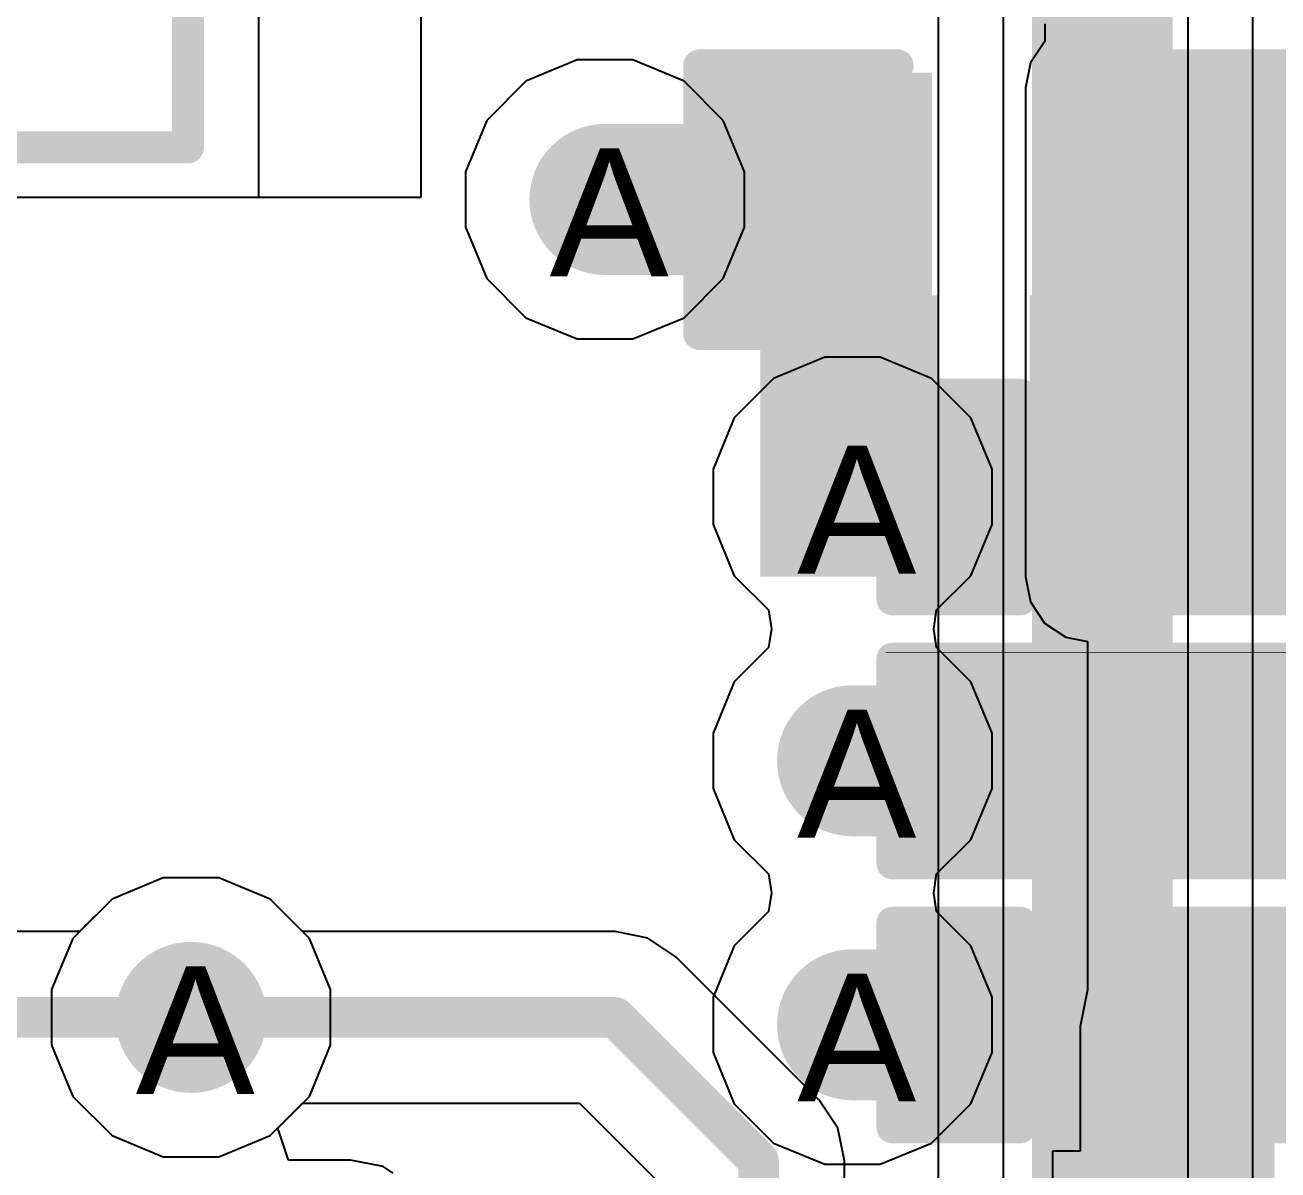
# Model space of a CAD drawing. Header units: inches. Extents: x 0 to 5271, y 0 to 5417.
# Drawn here: x 137.822 to 142.796, y 86.122 to 90.669 of the extents above; entities that cross this region are included whole.
import ezdxf

# ---------------------------------------------------------------- set-up
doc = ezdxf.new("R2010")
doc.units = ezdxf.units.IN
for name, color, linetype in [('Bottom Layer', 5, 'Continuous'), ('Bottom Overlay', 54, 'Continuous'), ('Bottom Paste', 16, 'Continuous'), ('Bottom Solder', 6, 'Continuous'), ('Drill Drawing', 1, 'Continuous'), ('L2_GND1', 16, 'Continuous'), ('L3_SIG1', 76, 'Continuous'), ('L4_PWR', 90, 'Continuous'), ('L5_GND2', 156, 'Continuous'), ('L6_SIG2', 130, 'Continuous'), ('L7_GND3', 216, 'Continuous'), ('Top Layer', 1, 'Continuous'), ('Top Overlay', 2, 'Continuous'), ('Top Paste', 8, 'Continuous'), ('Top Solder', 216, 'Continuous'), ('Via Holes', 16, 'Continuous')]:
    doc.layers.add(name, color=color, linetype=linetype)
doc.styles.add('Arial', font='', dxfattribs={"height": 0.2})
doc.styles.get('Arial').set_extended_font_data('Arial')

# ---------------------------------------------------------------- blocks, each defined once
blk = doc.blocks.new('C___0402_B_126')
at = {"layer": 'Bottom Layer'}
for points in [[(-0.2413, 0.3175), (-0.2413, -0.3175), (-0.6985, -0.3175), (-0.6985, 0.3175)], [(0.6985, 0.3175), (0.6985, -0.3175), (0.2413, -0.3175), (0.2413, 0.3175)]]:
    blk.add_hatch(color=5, dxfattribs=at).paths.add_polyline_path(points)
at = {"layer": 'Bottom Paste'}
for points in [[(-0.2413, 0.3175), (-0.2413, -0.3175), (-0.6985, -0.3175), (-0.6985, 0.3175)], [(0.6985, 0.3175), (0.6985, -0.3175), (0.2413, -0.3175), (0.2413, 0.3175)]]:
    blk.add_hatch(color=16, dxfattribs=at).paths.add_polyline_path(points)
at = {"layer": 'Bottom Solder'}
for points in [[(-0.1813, 0.3775), (-0.1813, -0.3775), (-0.7585, -0.3775), (-0.7585, 0.3775)], [(0.7585, 0.3775), (0.7585, -0.3775), (0.1813, -0.3775), (0.1813, 0.3775)]]:
    blk.add_hatch(color=6, dxfattribs=at).paths.add_polyline_path(points)
at = {"layer": 'Bottom Overlay'}
for points in [[(-0.7874, -0.4064, 0.127, 0.127, 0), (-0.7874, 0.4064, 0.127, 0.127, 0)], [(-0.7874, 0.4064, 0.127, 0.127, 0), (-0.2794, 0.4064, 0.127, 0.127, 0)], [(0.2794, 0.4064, 0.127, 0.127, 0), (0.7874, 0.4064, 0.127, 0.127, 0)], [(0.7874, -0.4064, 0.127, 0.127, 0), (0.7874, 0.4064, 0.127, 0.127, 0)], [(-0.7874, -0.4064, 0.127, 0.127, 0), (-0.2794, -0.4064, 0.127, 0.127, 0)], [(0.2794, -0.4064, 0.127, 0.127, 0), (0.7874, -0.4064, 0.127, 0.127, 0)]]:
    blk.add_lwpolyline(points, format="xyseb", dxfattribs=at)
for points in [[(-0.8191, 0.4064, 0.0635, 0.0635, 1), (-0.7556, 0.4064, 0.0635, 0.0635, 1)], [(-0.8191, 0.4064, 0.0635, 0.0635, 1), (-0.7556, 0.4064, 0.0635, 0.0635, 1)], [(-0.3111, 0.4064, 0.0635, 0.0635, 1), (-0.2476, 0.4064, 0.0635, 0.0635, 1)], [(0.2477, 0.4064, 0.0635, 0.0635, 1), (0.3112, 0.4064, 0.0635, 0.0635, 1)], [(0.7557, 0.4064, 0.0635, 0.0635, 1), (0.8192, 0.4064, 0.0635, 0.0635, 1)], [(0.7557, 0.4064, 0.0635, 0.0635, 1), (0.8192, 0.4064, 0.0635, 0.0635, 1)], [(-0.8191, -0.4064, 0.0635, 0.0635, 1), (-0.7556, -0.4064, 0.0635, 0.0635, 1)], [(-0.8191, -0.4064, 0.0635, 0.0635, 1), (-0.7556, -0.4064, 0.0635, 0.0635, 1)], [(-0.3111, -0.4064, 0.0635, 0.0635, 1), (-0.2476, -0.4064, 0.0635, 0.0635, 1)], [(0.2477, -0.4064, 0.0635, 0.0635, 1), (0.3112, -0.4064, 0.0635, 0.0635, 1)], [(0.7557, -0.4064, 0.0635, 0.0635, 1), (0.8192, -0.4064, 0.0635, 0.0635, 1)], [(0.7557, -0.4064, 0.0635, 0.0635, 1), (0.8192, -0.4064, 0.0635, 0.0635, 1)]]:
    blk.add_lwpolyline(points, format="xyseb", close=True, dxfattribs=at)
blk = doc.blocks.new('SMD3535_342')
at = {"layer": 'Top Overlay'}
for points in [[(-2.7432, 0.8382, 0.254, 0.254, 0), (-2.7432, 1.0922, 0.254, 0.254, 0)], [(-2.7432, 1.0922, 0.254, 0.254, 0), (-2.6162, 0.9652, 0.254, 0.254, 0)], [(-2.7432, 0.8382, 0.254, 0.254, 0), (-2.6162, 0.9652, 0.254, 0.254, 0)]]:
    blk.add_lwpolyline(points, format="xyseb", dxfattribs=at)
for points in [[(-2.8067, 1.0922, 0.127, 0.127, 1), (-2.6797, 1.0922, 0.127, 0.127, 1)], [(-2.8067, 1.0922, 0.127, 0.127, 1), (-2.6797, 1.0922, 0.127, 0.127, 1)], [(-2.8067, 0.8382, 0.127, 0.127, 1), (-2.6797, 0.8382, 0.127, 0.127, 1)], [(-2.8067, 0.8382, 0.127, 0.127, 1), (-2.6797, 0.8382, 0.127, 0.127, 1)]]:
    blk.add_lwpolyline(points, format="xyseb", close=True, dxfattribs=at)
blk = doc.blocks.new('C___0402_348')
at = {"layer": 'Top Layer'}
for points in [[(-0.6985, -0.3175), (-0.6985, 0.3175), (-0.2413, 0.3175), (-0.2413, -0.3175)], [(0.2413, -0.3175), (0.2413, 0.3175), (0.6985, 0.3175), (0.6985, -0.3175)]]:
    blk.add_hatch(color=1, dxfattribs=at).paths.add_polyline_path(points)
at = {"layer": 'Top Paste'}
for points in [[(-0.6985, -0.3175), (-0.6985, 0.3175), (-0.2413, 0.3175), (-0.2413, -0.3175)], [(0.2413, -0.3175), (0.2413, 0.3175), (0.6985, 0.3175), (0.6985, -0.3175)]]:
    blk.add_hatch(color=8, dxfattribs=at).paths.add_polyline_path(points)
at = {"layer": 'Top Solder'}
for points in [[(-0.7585, -0.3775), (-0.7585, 0.3775), (-0.1813, 0.3775), (-0.1813, -0.3775)], [(0.1813, -0.3775), (0.1813, 0.3775), (0.7585, 0.3775), (0.7585, -0.3775)]]:
    blk.add_hatch(color=216, dxfattribs=at).paths.add_polyline_path(points)
at = {"layer": 'Top Overlay'}
for points in [[(-0.7874, 0.4064, 0.127, 0.127, 0), (-0.2794, 0.4064, 0.127, 0.127, 0)], [(-0.7874, -0.4064, 0.127, 0.127, 0), (-0.7874, 0.4064, 0.127, 0.127, 0)], [(0.2794, 0.4064, 0.127, 0.127, 0), (0.7874, 0.4064, 0.127, 0.127, 0)], [(0.7874, -0.4064, 0.127, 0.127, 0), (0.7874, 0.4064, 0.127, 0.127, 0)], [(-0.7874, -0.4064, 0.127, 0.127, 0), (-0.2794, -0.4064, 0.127, 0.127, 0)], [(0.2794, -0.4064, 0.127, 0.127, 0), (0.7874, -0.4064, 0.127, 0.127, 0)]]:
    blk.add_lwpolyline(points, format="xyseb", dxfattribs=at)
for points in [[(-0.8191, 0.4064, 0.0635, 0.0635, 1), (-0.7556, 0.4064, 0.0635, 0.0635, 1)], [(-0.8191, 0.4064, 0.0635, 0.0635, 1), (-0.7556, 0.4064, 0.0635, 0.0635, 1)], [(-0.3111, 0.4064, 0.0635, 0.0635, 1), (-0.2476, 0.4064, 0.0635, 0.0635, 1)], [(0.2477, 0.4064, 0.0635, 0.0635, 1), (0.3112, 0.4064, 0.0635, 0.0635, 1)], [(0.7557, 0.4064, 0.0635, 0.0635, 1), (0.8192, 0.4064, 0.0635, 0.0635, 1)], [(0.7557, 0.4064, 0.0635, 0.0635, 1), (0.8192, 0.4064, 0.0635, 0.0635, 1)], [(-0.8191, -0.4064, 0.0635, 0.0635, 1), (-0.7556, -0.4064, 0.0635, 0.0635, 1)], [(-0.8191, -0.4064, 0.0635, 0.0635, 1), (-0.7556, -0.4064, 0.0635, 0.0635, 1)], [(-0.3111, -0.4064, 0.0635, 0.0635, 1), (-0.2476, -0.4064, 0.0635, 0.0635, 1)], [(0.2477, -0.4064, 0.0635, 0.0635, 1), (0.3112, -0.4064, 0.0635, 0.0635, 1)], [(0.7557, -0.4064, 0.0635, 0.0635, 1), (0.8192, -0.4064, 0.0635, 0.0635, 1)], [(0.7557, -0.4064, 0.0635, 0.0635, 1), (0.8192, -0.4064, 0.0635, 0.0635, 1)]]:
    blk.add_lwpolyline(points, format="xyseb", close=True, dxfattribs=at)
blk = doc.blocks.new('RES_0402_B_432')
at = {"layer": 'Bottom Layer'}
for points in [[(-0.2413, 0.3175), (-0.2413, -0.3175), (-0.6985, -0.3175), (-0.6985, 0.3175)], [(0.6985, 0.3175), (0.6985, -0.3175), (0.2413, -0.3175), (0.2413, 0.3175)]]:
    blk.add_hatch(color=5, dxfattribs=at).paths.add_polyline_path(points)
at = {"layer": 'Bottom Paste'}
for points in [[(-0.2413, 0.3175), (-0.2413, -0.3175), (-0.6985, -0.3175), (-0.6985, 0.3175)], [(0.6985, 0.3175), (0.6985, -0.3175), (0.2413, -0.3175), (0.2413, 0.3175)]]:
    blk.add_hatch(color=16, dxfattribs=at).paths.add_polyline_path(points)
at = {"layer": 'Bottom Solder'}
for points in [[(-0.1863, 0.3725), (-0.1863, -0.3725), (-0.7535, -0.3725), (-0.7535, 0.3725)], [(0.7535, 0.3725), (0.7535, -0.3725), (0.1863, -0.3725), (0.1863, 0.3725)]]:
    blk.add_hatch(color=6, dxfattribs=at).paths.add_polyline_path(points)
at = {"layer": 'Bottom Overlay'}
for points in [[(-0.7874, -0.4064, 0.127, 0.127, 0), (-0.7874, 0.4064, 0.127, 0.127, 0)], [(-0.7874, 0.4064, 0.127, 0.127, 0), (0.7874, 0.4064, 0.127, 0.127, 0)], [(0.7874, -0.4064, 0.127, 0.127, 0), (0.7874, 0.4064, 0.127, 0.127, 0)], [(-0.8128, 0.4318, 0.00323, 0.00323, 0), (0.8128, 0.4318, 0.00323, 0.00323, 0)], [(-0.7874, -0.4064, 0.127, 0.127, 0), (0.7874, -0.4064, 0.127, 0.127, 0)]]:
    blk.add_lwpolyline(points, format="xyseb", dxfattribs=at)
for points in [[(-0.8191, 0.4064, 0.0635, 0.0635, 1), (-0.7556, 0.4064, 0.0635, 0.0635, 1)], [(-0.8191, 0.4064, 0.0635, 0.0635, 1), (-0.7556, 0.4064, 0.0635, 0.0635, 1)], [(0.7557, 0.4064, 0.0635, 0.0635, 1), (0.8192, 0.4064, 0.0635, 0.0635, 1)], [(0.7557, 0.4064, 0.0635, 0.0635, 1), (0.8192, 0.4064, 0.0635, 0.0635, 1)], [(-0.8136, 0.4318, 0.00161, 0.00161, 1), (-0.812, 0.4318, 0.00161, 0.00161, 1)], [(0.812, 0.4318, 0.00161, 0.00161, 1), (0.8136, 0.4318, 0.00161, 0.00161, 1)], [(-0.8191, -0.4064, 0.0635, 0.0635, 1), (-0.7556, -0.4064, 0.0635, 0.0635, 1)], [(-0.8191, -0.4064, 0.0635, 0.0635, 1), (-0.7556, -0.4064, 0.0635, 0.0635, 1)], [(0.7557, -0.4064, 0.0635, 0.0635, 1), (0.8192, -0.4064, 0.0635, 0.0635, 1)], [(0.7557, -0.4064, 0.0635, 0.0635, 1), (0.8192, -0.4064, 0.0635, 0.0635, 1)]]:
    blk.add_lwpolyline(points, format="xyseb", close=True, dxfattribs=at)
blk = doc.blocks.new('HR911130C_521')
at = {"layer": 'Top Overlay'}
for points in [[(8.001, -8.5694, 0.127, 0.127, 0), (8.001, 12.7666, 0.127, 0.127, 0)], [(-8.001, -8.5694, 0.127, 0.127, 0), (8.001, -8.5694, 0.127, 0.127, 0)]]:
    blk.add_lwpolyline(points, format="xyseb", dxfattribs=at)
blk.add_lwpolyline([(7.9692, -8.5694, 0.0635, 0.0635, 1), (8.0327, -8.5694, 0.0635, 0.0635, 1)], format="xyseb", close=True, dxfattribs=at)
blk.add_lwpolyline([(7.9692, -8.5694, 0.0635, 0.0635, 1), (8.0327, -8.5694, 0.0635, 0.0635, 1)], format="xyseb", close=True, dxfattribs=at)
blk = doc.blocks.new('CAP_0402_B_570')
at = {"layer": 'Bottom Layer'}
for points in [[(-0.2413, 0.3175), (-0.2413, -0.3175), (-0.6985, -0.3175), (-0.6985, 0.3175)], [(0.6985, 0.3175), (0.6985, -0.3175), (0.2413, -0.3175), (0.2413, 0.3175)]]:
    blk.add_hatch(color=5, dxfattribs=at).paths.add_polyline_path(points)
at = {"layer": 'Bottom Paste'}
for points in [[(-0.2413, 0.3175), (-0.2413, -0.3175), (-0.6985, -0.3175), (-0.6985, 0.3175)], [(0.6985, 0.3175), (0.6985, -0.3175), (0.2413, -0.3175), (0.2413, 0.3175)]]:
    blk.add_hatch(color=16, dxfattribs=at).paths.add_polyline_path(points)
at = {"layer": 'Bottom Solder'}
for points in [[(-0.1813, 0.3775), (-0.1813, -0.3775), (-0.7585, -0.3775), (-0.7585, 0.3775)], [(0.7585, 0.3775), (0.7585, -0.3775), (0.1813, -0.3775), (0.1813, 0.3775)]]:
    blk.add_hatch(color=6, dxfattribs=at).paths.add_polyline_path(points)
at = {"layer": 'Bottom Overlay'}
for points in [[(-0.7874, 0.4064, 0.127, 0.127, 0), (-0.2794, 0.4064, 0.127, 0.127, 0)], [(-0.7874, -0.4064, 0.127, 0.127, 0), (-0.7874, 0.4064, 0.127, 0.127, 0)], [(0.2794, 0.4064, 0.127, 0.127, 0), (0.7874, 0.4064, 0.127, 0.127, 0)], [(0.7874, -0.4064, 0.127, 0.127, 0), (0.7874, 0.4064, 0.127, 0.127, 0)], [(-0.7874, -0.4064, 0.127, 0.127, 0), (-0.2794, -0.4064, 0.127, 0.127, 0)], [(0.2794, -0.4064, 0.127, 0.127, 0), (0.7874, -0.4064, 0.127, 0.127, 0)]]:
    blk.add_lwpolyline(points, format="xyseb", dxfattribs=at)
for points in [[(-0.8191, 0.4064, 0.0635, 0.0635, 1), (-0.7556, 0.4064, 0.0635, 0.0635, 1)], [(-0.8191, 0.4064, 0.0635, 0.0635, 1), (-0.7556, 0.4064, 0.0635, 0.0635, 1)], [(-0.3111, 0.4064, 0.0635, 0.0635, 1), (-0.2476, 0.4064, 0.0635, 0.0635, 1)], [(0.2477, 0.4064, 0.0635, 0.0635, 1), (0.3112, 0.4064, 0.0635, 0.0635, 1)], [(0.7557, 0.4064, 0.0635, 0.0635, 1), (0.8192, 0.4064, 0.0635, 0.0635, 1)], [(0.7557, 0.4064, 0.0635, 0.0635, 1), (0.8192, 0.4064, 0.0635, 0.0635, 1)], [(-0.8191, -0.4064, 0.0635, 0.0635, 1), (-0.7556, -0.4064, 0.0635, 0.0635, 1)], [(-0.8191, -0.4064, 0.0635, 0.0635, 1), (-0.7556, -0.4064, 0.0635, 0.0635, 1)], [(-0.3111, -0.4064, 0.0635, 0.0635, 1), (-0.2476, -0.4064, 0.0635, 0.0635, 1)], [(0.2477, -0.4064, 0.0635, 0.0635, 1), (0.3112, -0.4064, 0.0635, 0.0635, 1)], [(0.7557, -0.4064, 0.0635, 0.0635, 1), (0.8192, -0.4064, 0.0635, 0.0635, 1)], [(0.7557, -0.4064, 0.0635, 0.0635, 1), (0.8192, -0.4064, 0.0635, 0.0635, 1)]]:
    blk.add_lwpolyline(points, format="xyseb", close=True, dxfattribs=at)
blk = doc.blocks.new('CAP_0603_B_572')
at = {"layer": 'Bottom Layer'}
for points in [[(-1.143, -0.4445), (-1.143, 0.4445), (-0.381, 0.4445), (-0.381, -0.4445)], [(0.381, -0.4445), (0.381, 0.4445), (1.143, 0.4445), (1.143, -0.4445)]]:
    blk.add_hatch(color=5, dxfattribs=at).paths.add_polyline_path(points)
at = {"layer": 'Bottom Paste'}
for points in [[(-1.143, -0.4445), (-1.143, 0.4445), (-0.381, 0.4445), (-0.381, -0.4445)], [(0.381, -0.4445), (0.381, 0.4445), (1.143, 0.4445), (1.143, -0.4445)]]:
    blk.add_hatch(color=16, dxfattribs=at).paths.add_polyline_path(points)
at = {"layer": 'Bottom Solder'}
for points in [[(-1.203, -0.5045), (-1.203, 0.5045), (-0.321, 0.5045), (-0.321, -0.5045)], [(0.321, -0.5045), (0.321, 0.5045), (1.203, 0.5045), (1.203, -0.5045)]]:
    blk.add_hatch(color=6, dxfattribs=at).paths.add_polyline_path(points)
at = {"layer": 'Bottom Overlay'}
for points in [[(-1.2446, 0.5334, 0.127, 0.127, 0), (-0.4572, 0.5334, 0.127, 0.127, 0)], [(-1.2446, -0.5334, 0.127, 0.127, 0), (-1.2446, 0.5334, 0.127, 0.127, 0)], [(0.4572, 0.5334, 0.127, 0.127, 0), (1.2446, 0.5334, 0.127, 0.127, 0)], [(1.2446, -0.5334, 0.127, 0.127, 0), (1.2446, 0.5334, 0.127, 0.127, 0)], [(-1.2446, -0.5334, 0.127, 0.127, 0), (-0.4572, -0.5334, 0.127, 0.127, 0)], [(0.4572, -0.5334, 0.127, 0.127, 0), (1.2446, -0.5334, 0.127, 0.127, 0)]]:
    blk.add_lwpolyline(points, format="xyseb", dxfattribs=at)
for points in [[(-1.2763, 0.5334, 0.0635, 0.0635, 1), (-1.2128, 0.5334, 0.0635, 0.0635, 1)], [(-1.2763, 0.5334, 0.0635, 0.0635, 1), (-1.2128, 0.5334, 0.0635, 0.0635, 1)], [(-0.4889, 0.5334, 0.0635, 0.0635, 1), (-0.4254, 0.5334, 0.0635, 0.0635, 1)], [(0.4255, 0.5334, 0.0635, 0.0635, 1), (0.489, 0.5334, 0.0635, 0.0635, 1)], [(1.2129, 0.5334, 0.0635, 0.0635, 1), (1.2764, 0.5334, 0.0635, 0.0635, 1)], [(1.2129, 0.5334, 0.0635, 0.0635, 1), (1.2764, 0.5334, 0.0635, 0.0635, 1)], [(-1.2763, -0.5334, 0.0635, 0.0635, 1), (-1.2128, -0.5334, 0.0635, 0.0635, 1)], [(-1.2763, -0.5334, 0.0635, 0.0635, 1), (-1.2128, -0.5334, 0.0635, 0.0635, 1)], [(-0.4889, -0.5334, 0.0635, 0.0635, 1), (-0.4254, -0.5334, 0.0635, 0.0635, 1)], [(0.4255, -0.5334, 0.0635, 0.0635, 1), (0.489, -0.5334, 0.0635, 0.0635, 1)], [(1.2129, -0.5334, 0.0635, 0.0635, 1), (1.2764, -0.5334, 0.0635, 0.0635, 1)], [(1.2129, -0.5334, 0.0635, 0.0635, 1), (1.2764, -0.5334, 0.0635, 0.0635, 1)]]:
    blk.add_lwpolyline(points, format="xyseb", close=True, dxfattribs=at)

msp = doc.modelspace()

# ---------------------------------------------------------------- hatches: boundary and pattern name
at = {"layer": 'Bottom Layer'}
for points in [[(142.0531, 88.4773), (144.8972, 88.4773), (144.8972, 90.4201), (142.0531, 90.4201)], [(140.1244, 90.2758), (140.1244, 89.6768), (140.9812, 89.6768), (140.9812, 90.2758)], [(141.1073, 89.095), (141.1073, 88.496), (141.5832, 88.496), (141.5832, 89.095)], [(141.1073, 88.0466), (141.1073, 87.4476), (141.5832, 87.4476), (141.5832, 88.0466)], [(141.1073, 86.9982), (141.1073, 86.3991), (141.5832, 86.3991), (141.5832, 86.9982)]]:
    msp.add_hatch(color=5, dxfattribs=at).paths.add_polyline_path(points)
h = msp.add_hatch(color=5, dxfattribs=at)
edge = h.paths.add_edge_path()
edge.add_arc((140.1243, 89.9765), 0.3, 0, 360)
h = msp.add_hatch(color=5, dxfattribs=at)
edge = h.paths.add_edge_path()
edge.add_arc((141.1073, 88.7957), 0.3, 0, 360)
h = msp.add_hatch(color=5, dxfattribs=at)
edge = h.paths.add_edge_path()
edge.add_arc((141.1073, 87.7473), 0.3, 0, 360)
h = msp.add_hatch(color=5, dxfattribs=at)
edge = h.paths.add_edge_path()
edge.add_arc((138.4808, 86.7282), 0.3, 0, 360)
h = msp.add_hatch(color=5, dxfattribs=at)
edge = h.paths.add_edge_path()
edge.add_arc((141.1073, 86.6988), 0.3, 0, 360)
at = {"layer": 'L2_GND1'}
h = msp.add_hatch(color=16, dxfattribs=at)
edge = h.paths.add_edge_path()
edge.add_arc((140.1243, 89.9765), 0.3, 0, 360)
h = msp.add_hatch(color=16, dxfattribs=at)
edge = h.paths.add_edge_path()
edge.add_arc((141.1073, 88.7957), 0.3, 0, 360)
h = msp.add_hatch(color=16, dxfattribs=at)
edge = h.paths.add_edge_path()
edge.add_arc((141.1073, 87.7473), 0.3, 0, 360)
h = msp.add_hatch(color=16, dxfattribs=at)
edge = h.paths.add_edge_path()
edge.add_arc((138.4808, 86.7282), 0.3, 0, 360)
h = msp.add_hatch(color=16, dxfattribs=at)
edge = h.paths.add_edge_path()
edge.add_arc((141.1073, 86.6988), 0.3, 0, 360)
at = {"layer": 'L3_SIG1'}
h = msp.add_hatch(color=76, dxfattribs=at)
edge = h.paths.add_edge_path()
edge.add_arc((140.1243, 89.9765), 0.3, 0, 360)
h = msp.add_hatch(color=76, dxfattribs=at)
edge = h.paths.add_edge_path()
edge.add_arc((141.1073, 88.7957), 0.3, 0, 360)
h = msp.add_hatch(color=76, dxfattribs=at)
edge = h.paths.add_edge_path()
edge.add_arc((141.1073, 87.7473), 0.3, 0, 360)
h = msp.add_hatch(color=76, dxfattribs=at)
edge = h.paths.add_edge_path()
edge.add_arc((138.4808, 86.7282), 0.3, 0, 360)
h = msp.add_hatch(color=76, dxfattribs=at)
edge = h.paths.add_edge_path()
edge.add_arc((141.1073, 86.6988), 0.3, 0, 360)
at = {"layer": 'L4_PWR'}
h = msp.add_hatch(color=90, dxfattribs=at)
edge = h.paths.add_edge_path()
edge.add_arc((140.1243, 89.9765), 0.3, 0, 360)
h = msp.add_hatch(color=90, dxfattribs=at)
edge = h.paths.add_edge_path()
edge.add_arc((141.1073, 88.7957), 0.3, 0, 360)
h = msp.add_hatch(color=90, dxfattribs=at)
edge = h.paths.add_edge_path()
edge.add_arc((141.1073, 87.7473), 0.3, 0, 360)
h = msp.add_hatch(color=90, dxfattribs=at)
edge = h.paths.add_edge_path()
edge.add_arc((138.4808, 86.7282), 0.3, 0, 360)
h = msp.add_hatch(color=90, dxfattribs=at)
edge = h.paths.add_edge_path()
edge.add_arc((141.1073, 86.6988), 0.3, 0, 360)
at = {"layer": 'L5_GND2'}
h = msp.add_hatch(color=156, dxfattribs=at)
edge = h.paths.add_edge_path()
edge.add_arc((140.1243, 89.9765), 0.3, 0, 360)
h = msp.add_hatch(color=156, dxfattribs=at)
edge = h.paths.add_edge_path()
edge.add_arc((141.1073, 88.7957), 0.3, 0, 360)
h = msp.add_hatch(color=156, dxfattribs=at)
edge = h.paths.add_edge_path()
edge.add_arc((141.1073, 87.7473), 0.3, 0, 360)
h = msp.add_hatch(color=156, dxfattribs=at)
edge = h.paths.add_edge_path()
edge.add_arc((138.4808, 86.7282), 0.3, 0, 360)
h = msp.add_hatch(color=156, dxfattribs=at)
edge = h.paths.add_edge_path()
edge.add_arc((141.1073, 86.6988), 0.3, 0, 360)
at = {"layer": 'L6_SIG2'}
h = msp.add_hatch(color=130, dxfattribs=at)
edge = h.paths.add_edge_path()
edge.add_arc((140.1243, 89.9765), 0.3, 0, 360)
h = msp.add_hatch(color=130, dxfattribs=at)
edge = h.paths.add_edge_path()
edge.add_arc((141.1073, 88.7957), 0.3, 0, 360)
h = msp.add_hatch(color=130, dxfattribs=at)
edge = h.paths.add_edge_path()
edge.add_arc((141.1073, 87.7473), 0.3, 0, 360)
h = msp.add_hatch(color=130, dxfattribs=at)
edge = h.paths.add_edge_path()
edge.add_arc((138.4808, 86.7282), 0.3, 0, 360)
h = msp.add_hatch(color=130, dxfattribs=at)
edge = h.paths.add_edge_path()
edge.add_arc((141.1073, 86.6988), 0.3, 0, 360)
at = {"layer": 'L7_GND3'}
h = msp.add_hatch(color=216, dxfattribs=at)
edge = h.paths.add_edge_path()
edge.add_arc((140.1243, 89.9765), 0.3, 0, 360)
h = msp.add_hatch(color=216, dxfattribs=at)
edge = h.paths.add_edge_path()
edge.add_arc((141.1073, 88.7957), 0.3, 0, 360)
h = msp.add_hatch(color=216, dxfattribs=at)
edge = h.paths.add_edge_path()
edge.add_arc((141.1073, 87.7473), 0.3, 0, 360)
h = msp.add_hatch(color=216, dxfattribs=at)
edge = h.paths.add_edge_path()
edge.add_arc((138.4808, 86.7282), 0.3, 0, 360)
h = msp.add_hatch(color=216, dxfattribs=at)
edge = h.paths.add_edge_path()
edge.add_arc((141.1073, 86.6988), 0.3, 0, 360)
at = {"layer": 'Top Layer'}
h = msp.add_hatch(color=1, dxfattribs=at)
edge = h.paths.add_edge_path()
edge.add_arc((140.1243, 89.9765), 0.3, 0, 360)
msp.add_hatch(color=1, dxfattribs=at).paths.add_polyline_path([(140.7414, 88.4781), (141.4384, 88.4781), (141.4384, 89.5361), (140.7414, 89.5361)])
h = msp.add_hatch(color=1, dxfattribs=at)
edge = h.paths.add_edge_path()
edge.add_arc((141.1073, 88.7957), 0.3, 0, 360)
h = msp.add_hatch(color=1, dxfattribs=at)
edge = h.paths.add_edge_path()
edge.add_arc((141.1073, 87.7473), 0.3, 0, 360)
h = msp.add_hatch(color=1, dxfattribs=at)
edge = h.paths.add_edge_path()
edge.add_arc((138.4808, 86.7282), 0.3, 0, 360)
h = msp.add_hatch(color=1, dxfattribs=at)
edge = h.paths.add_edge_path()
edge.add_arc((141.1073, 86.6988), 0.3, 0, 360)
at = {"layer": 'Via Holes'}
h = msp.add_hatch(color=7, dxfattribs=at)
edge = h.paths.add_edge_path()
edge.add_arc((140.1243, 89.9765), 0.15, 0, 360)
h = msp.add_hatch(color=7, dxfattribs=at)
edge = h.paths.add_edge_path()
edge.add_arc((141.1073, 88.7957), 0.15, 0, 360)
h = msp.add_hatch(color=7, dxfattribs=at)
edge = h.paths.add_edge_path()
edge.add_arc((141.1073, 87.7473), 0.15, 0, 360)
h = msp.add_hatch(color=7, dxfattribs=at)
edge = h.paths.add_edge_path()
edge.add_arc((138.4808, 86.7282), 0.15, 0, 360)
h = msp.add_hatch(color=7, dxfattribs=at)
edge = h.paths.add_edge_path()
edge.add_arc((141.1073, 86.6988), 0.15, 0, 360)

# ---------------------------------------------------------------- linework, layer by layer
at = {"layer": 'Bottom Layer'}
for p, q in [((139.395, 89.9861), (139.395, 110)), ((139.395, 89.9861), (139.395, 93.8805)), ((141.8702, 90.6741), (141.8702, 90.6034)), ((141.8699, 90.6032), (141.8138, 90.5192)), ((141.8702, 90.6034), (141.8699, 90.6032)), ((141.8138, 90.5192), (141.7941, 90.4201)), ((141.7941, 90.4201), (141.7941, 88.4773)), ((103.0075, 89.9861), (139.395, 89.9861)), ((136.7652, 89.9861), (139.395, 89.9861)), ((141.7941, 88.4773), (141.8138, 88.3782)), ((141.8138, 88.3782), (141.8699, 88.2942)), ((141.8699, 88.2942), (141.9539, 88.238)), ((141.9539, 88.238), (142.0404, 88.2208)), ((142.0404, 88.2208), (142.0404, 86.8374)), ((138.3706, 87.2822), (138.167, 87.1978)), ((138.591, 87.2822), (138.3706, 87.2822)), ((138.7947, 87.1978), (138.591, 87.2822)), ((138.167, 87.1978), (138.0383, 87.0691)), ((138.9505, 87.042), (138.7947, 87.1978)), ((138.0383, 87.0691), (137.0493, 87.0691)), ((139.0348, 86.8384), (138.9505, 87.042)), ((139.0348, 86.618), (139.0348, 86.8384)), ((142.0404, 86.8374), (142.0113, 86.6916)), ((142.0113, 86.6916), (142.0113, 86.1972)), ((138.9505, 86.4143), (139.0348, 86.618)), ((138.8247, 86.2885), (138.9505, 86.4143)), ((138.8671, 86.1615), (138.8247, 86.2885)), ((139.1133, 86.1615), (138.8671, 86.1615)), ((139.2437, 86.1355), (139.1133, 86.1615)), ((142.0113, 86.1972), (141.9007, 86.1972)), ((141.9007, 86.1972), (141.9007, 84.9566)), ((139.2837, 86.1088), (139.2437, 86.1355))]:
    msp.add_line(p, q, dxfattribs=at)
for points in [[(142.5052, 89.9756, 0.508, 0.508, 0), (142.5141, 89.9667, 0.508, 0.508, 0)], [(142.5141, 88.8037, 0.508, 0.508, 0), (142.5141, 89.9667, 0.508, 0.508, 0)], [(142.5141, 88.8037, 0.508, 0.508, 0), (142.523, 88.7948, 0.508, 0.508, 0)], [(142.523, 87.7464, 0.2032, 0.2032, 0), (143.1095, 87.7464, 0.2032, 0.2032, 0)], [(142.6246, 86.8861, 0.254, 0.254, 0), (143.054, 86.8861, 0.254, 0.254, 0)], [(142.5293, 85.505, 0.508, 0.508, 0), (142.5293, 86.6916, 0.508, 0.508, 0)], [(135.7402, 86.7282, 0.1608, 0.1608, 0), (138.4808, 86.7282, 0.1608, 0.1608, 0)]]:
    msp.add_lwpolyline(points, format="xyseb", dxfattribs=at)
for points in [[(142.3782, 89.9756, 0.254, 0.254, 1), (142.6322, 89.9756, 0.254, 0.254, 1)], [(142.3871, 89.9667, 0.254, 0.254, 1), (142.6411, 89.9667, 0.254, 0.254, 1)], [(142.3871, 89.9667, 0.254, 0.254, 1), (142.6411, 89.9667, 0.254, 0.254, 1)], [(142.3871, 88.8037, 0.254, 0.254, 1), (142.6411, 88.8037, 0.254, 0.254, 1)], [(142.3871, 88.8037, 0.254, 0.254, 1), (142.6411, 88.8037, 0.254, 0.254, 1)], [(142.396, 88.7948, 0.254, 0.254, 1), (142.65, 88.7948, 0.254, 0.254, 1)], [(142.4722, 87.7464, 0.1016, 0.1016, 1), (142.5738, 87.7464, 0.1016, 0.1016, 1)], [(142.5611, 86.8861, 0.127, 0.127, 1), (142.6881, 86.8861, 0.127, 0.127, 1)], [(142.4023, 86.6916, 0.254, 0.254, 1), (142.6563, 86.6916, 0.254, 0.254, 1)], [(138.4407, 86.7282, 0.0804, 0.0804, 1), (138.521, 86.7282, 0.0804, 0.0804, 1)]]:
    msp.add_lwpolyline(points, format="xyseb", close=True, dxfattribs=at)
at = {"layer": 'L2_GND1'}
for p, q in [((140.0141, 90.5305), (139.8105, 90.4461)), ((140.2345, 90.5305), (140.0141, 90.5305)), ((140.4381, 90.4461), (140.2345, 90.5305)), ((139.8105, 90.4461), (139.6547, 90.2903)), ((140.594, 90.2903), (140.4381, 90.4461)), ((139.6547, 90.2903), (139.5703, 90.0867)), ((140.6783, 90.0867), (140.594, 90.2903)), ((139.5703, 90.0867), (139.5703, 89.8663)), ((140.6783, 89.8663), (140.6783, 90.0867)), ((139.5703, 89.8663), (139.6547, 89.6626)), ((140.594, 89.6626), (140.6783, 89.8663)), ((139.6547, 89.6626), (139.8105, 89.5068)), ((140.4381, 89.5068), (140.594, 89.6626)), ((139.8105, 89.5068), (140.0141, 89.4225)), ((140.2345, 89.4225), (140.4381, 89.5068)), ((140.0141, 89.4225), (140.2345, 89.4225)), ((140.9971, 89.3497), (140.7935, 89.2653)), ((141.2175, 89.3497), (140.9971, 89.3497)), ((141.4211, 89.2653), (141.2175, 89.3497)), ((140.7935, 89.2653), (140.6376, 89.1095)), ((141.577, 89.1095), (141.4211, 89.2653)), ((140.6376, 89.1095), (140.5533, 88.9059)), ((141.6613, 88.9059), (141.577, 89.1095)), ((140.5533, 88.9059), (140.5533, 88.6855)), ((141.6613, 88.6855), (141.6613, 88.9059)), ((140.5533, 88.6855), (140.6376, 88.4818)), ((141.577, 88.4818), (141.6613, 88.6855)), ((140.6376, 88.4818), (140.7734, 88.3461)), ((141.4412, 88.3461), (141.577, 88.4818)), ((140.7734, 88.3461), (140.785, 88.2715)), ((141.4296, 88.2715), (141.4412, 88.3461)), ((140.785, 88.2715), (140.7734, 88.1968)), ((141.4412, 88.1968), (141.4296, 88.2715)), ((140.7734, 88.1968), (140.6376, 88.0611)), ((141.577, 88.0611), (141.4412, 88.1968)), ((140.6376, 88.0611), (140.5533, 87.8574)), ((141.6613, 87.8574), (141.577, 88.0611)), ((140.5533, 87.8574), (140.5533, 87.6371)), ((141.6613, 87.6371), (141.6613, 87.8574)), ((140.5533, 87.6371), (140.6376, 87.4334)), ((141.577, 87.4334), (141.6613, 87.6371)), ((140.6376, 87.4334), (140.7734, 87.2977)), ((141.4412, 87.2977), (141.577, 87.4334)), ((138.3706, 87.2822), (138.167, 87.1978)), ((138.591, 87.2822), (138.3706, 87.2822)), ((138.7947, 87.1978), (138.591, 87.2822)), ((140.7734, 87.2977), (140.785, 87.223)), ((141.4296, 87.223), (141.4412, 87.2977)), ((140.785, 87.223), (140.7734, 87.1484)), ((141.4412, 87.1484), (141.4296, 87.223)), ((138.167, 87.1978), (138.0112, 87.042)), ((138.9505, 87.042), (138.7947, 87.1978)), ((140.7734, 87.1484), (140.6376, 87.0127)), ((141.577, 87.0127), (141.4412, 87.1484)), ((138.0112, 87.042), (137.9268, 86.8384)), ((139.0348, 86.8384), (138.9505, 87.042)), ((140.6376, 87.0127), (140.5533, 86.809)), ((141.6613, 86.809), (141.577, 87.0127)), ((137.9268, 86.8384), (137.9268, 86.618)), ((139.0348, 86.618), (139.0348, 86.8384)), ((140.5533, 86.809), (140.5533, 86.5886)), ((141.6613, 86.5886), (141.6613, 86.809)), ((137.9268, 86.618), (138.0112, 86.4143)), ((138.9505, 86.4143), (139.0348, 86.618)), ((140.5533, 86.5886), (140.6376, 86.385)), ((141.577, 86.385), (141.6613, 86.5886)), ((138.0112, 86.4143), (138.167, 86.2585)), ((138.7947, 86.2585), (138.9505, 86.4143)), ((140.6376, 86.385), (140.7935, 86.2292)), ((141.4211, 86.2292), (141.577, 86.385)), ((138.167, 86.2585), (138.3706, 86.1742)), ((138.591, 86.1742), (138.7947, 86.2585)), ((140.7935, 86.2292), (140.9971, 86.1448)), ((141.2175, 86.1448), (141.4211, 86.2292)), ((138.3706, 86.1742), (138.591, 86.1742)), ((140.9971, 86.1448), (141.2175, 86.1448))]:
    msp.add_line(p, q, dxfattribs=at)
at = {"layer": 'L3_SIG1'}
for p, q in [((138.3706, 87.2822), (138.167, 87.1978)), ((138.591, 87.2822), (138.3706, 87.2822)), ((138.7947, 87.1978), (138.591, 87.2822)), ((138.167, 87.1978), (138.0112, 87.042)), ((138.9234, 87.0691), (138.7947, 87.1978)), ((140.1643, 87.0691), (138.9234, 87.0691)), ((140.2948, 87.0431), (140.1643, 87.0691)), ((138.0112, 87.042), (137.9268, 86.8384)), ((140.4054, 86.9692), (140.2948, 87.0431)), ((140.9753, 86.3993), (140.4054, 86.9692)), ((137.9268, 86.8384), (137.9268, 86.618)), ((137.9268, 86.618), (138.0112, 86.4143)), ((138.0112, 86.4143), (138.167, 86.2585)), ((138.7947, 86.2585), (138.9234, 86.3872)), ((138.9234, 86.3872), (140.0231, 86.3872)), ((140.0231, 86.3872), (140.3933, 86.017)), ((141.0492, 86.2887), (140.9753, 86.3993)), ((141.0751, 86.1582), (141.0492, 86.2887)), ((138.167, 86.2585), (138.3706, 86.1742)), ((138.591, 86.1742), (138.7947, 86.2585)), ((138.3706, 86.1742), (138.591, 86.1742)), ((141.0751, 84.4774), (141.0751, 86.1582))]:
    msp.add_line(p, q, dxfattribs=at)
for points in [[(138.4808, 86.7282, 0.1608, 0.1608, 0), (140.1643, 86.7282, 0.1608, 0.1608, 0)], [(140.1643, 86.7282, 0.1608, 0.1608, 0), (140.7342, 86.1582, 0.1608, 0.1608, 0)], [(140.7342, 84.4774, 0.1608, 0.1608, 0), (140.7342, 86.1582, 0.1608, 0.1608, 0)]]:
    msp.add_lwpolyline(points, format="xyseb", dxfattribs=at)
for points in [[(138.4407, 86.7282, 0.0804, 0.0804, 1), (138.521, 86.7282, 0.0804, 0.0804, 1)], [(140.1241, 86.7282, 0.0804, 0.0804, 1), (140.2045, 86.7282, 0.0804, 0.0804, 1)], [(140.1241, 86.7282, 0.0804, 0.0804, 1), (140.2045, 86.7282, 0.0804, 0.0804, 1)], [(140.694, 86.1582, 0.0804, 0.0804, 1), (140.7744, 86.1582, 0.0804, 0.0804, 1)], [(140.694, 86.1582, 0.0804, 0.0804, 1), (140.7744, 86.1582, 0.0804, 0.0804, 1)]]:
    msp.add_lwpolyline(points, format="xyseb", close=True, dxfattribs=at)
at = {"layer": 'L4_PWR'}
for p, q in [((142.6972, 64.8214), (142.6972, 94.3453)), ((142.4382, 94.0863), (142.4382, 83.5626)), ((140.0141, 90.5305), (139.8105, 90.4461)), ((140.2345, 90.5305), (140.0141, 90.5305)), ((140.4381, 90.4461), (140.2345, 90.5305)), ((139.8105, 90.4461), (139.6547, 90.2903)), ((140.594, 90.2903), (140.4381, 90.4461)), ((139.6547, 90.2903), (139.5703, 90.0867)), ((140.6783, 90.0867), (140.594, 90.2903)), ((139.5703, 90.0867), (139.5703, 89.8663)), ((140.6783, 89.8663), (140.6783, 90.0867)), ((139.5703, 89.8663), (139.6547, 89.6626)), ((140.594, 89.6626), (140.6783, 89.8663)), ((139.6547, 89.6626), (139.8105, 89.5068)), ((140.4381, 89.5068), (140.594, 89.6626)), ((139.8105, 89.5068), (140.0141, 89.4225)), ((140.2345, 89.4225), (140.4381, 89.5068)), ((140.0141, 89.4225), (140.2345, 89.4225)), ((140.9971, 89.3497), (140.7935, 89.2653)), ((141.2175, 89.3497), (140.9971, 89.3497)), ((141.4211, 89.2653), (141.2175, 89.3497)), ((140.7935, 89.2653), (140.6376, 89.1095)), ((141.577, 89.1095), (141.4211, 89.2653)), ((140.6376, 89.1095), (140.5533, 88.9059)), ((141.6613, 88.9059), (141.577, 89.1095)), ((140.5533, 88.9059), (140.5533, 88.6855)), ((141.6613, 88.6855), (141.6613, 88.9059)), ((140.5533, 88.6855), (140.6376, 88.4818)), ((141.577, 88.4818), (141.6613, 88.6855)), ((140.6376, 88.4818), (140.7734, 88.3461)), ((141.4412, 88.3461), (141.577, 88.4818)), ((140.7734, 88.3461), (140.785, 88.2715)), ((141.4296, 88.2715), (141.4412, 88.3461)), ((140.785, 88.2715), (140.7734, 88.1968)), ((141.4412, 88.1968), (141.4296, 88.2715)), ((140.7734, 88.1968), (140.6376, 88.0611)), ((141.577, 88.0611), (141.4412, 88.1968)), ((140.6376, 88.0611), (140.5533, 87.8574)), ((141.6613, 87.8574), (141.577, 88.0611)), ((140.5533, 87.8574), (140.5533, 87.6371)), ((141.6613, 87.6371), (141.6613, 87.8574)), ((140.5533, 87.6371), (140.6376, 87.4334)), ((141.577, 87.4334), (141.6613, 87.6371)), ((140.6376, 87.4334), (140.7734, 87.2977)), ((141.4412, 87.2977), (141.577, 87.4334)), ((138.3706, 87.2822), (138.167, 87.1978)), ((138.591, 87.2822), (138.3706, 87.2822)), ((138.7947, 87.1978), (138.591, 87.2822)), ((140.7734, 87.2977), (140.785, 87.223)), ((141.4296, 87.223), (141.4412, 87.2977)), ((140.785, 87.223), (140.7734, 87.1484)), ((141.4412, 87.1484), (141.4296, 87.223)), ((138.167, 87.1978), (138.0112, 87.042)), ((138.9505, 87.042), (138.7947, 87.1978)), ((140.7734, 87.1484), (140.6376, 87.0127)), ((141.577, 87.0127), (141.4412, 87.1484)), ((138.0112, 87.042), (137.9268, 86.8384)), ((139.0348, 86.8384), (138.9505, 87.042)), ((140.6376, 87.0127), (140.5533, 86.809)), ((141.6613, 86.809), (141.577, 87.0127)), ((137.9268, 86.8384), (137.9268, 86.618)), ((139.0348, 86.618), (139.0348, 86.8384)), ((140.5533, 86.809), (140.5533, 86.5886)), ((141.6613, 86.5886), (141.6613, 86.809)), ((137.9268, 86.618), (138.0112, 86.4143)), ((138.9505, 86.4143), (139.0348, 86.618)), ((140.5533, 86.5886), (140.6376, 86.385)), ((141.577, 86.385), (141.6613, 86.5886)), ((138.0112, 86.4143), (138.167, 86.2585)), ((138.7947, 86.2585), (138.9505, 86.4143)), ((140.6376, 86.385), (140.7935, 86.2292)), ((141.4211, 86.2292), (141.577, 86.385)), ((138.167, 86.2585), (138.3706, 86.1742)), ((138.591, 86.1742), (138.7947, 86.2585)), ((140.7935, 86.2292), (140.9971, 86.1448)), ((141.2175, 86.1448), (141.4211, 86.2292)), ((138.3706, 86.1742), (138.591, 86.1742)), ((140.9971, 86.1448), (141.2175, 86.1448))]:
    msp.add_line(p, q, dxfattribs=at)
at = {"layer": 'L5_GND2'}
for p, q in [((138.3706, 87.2822), (138.167, 87.1978)), ((138.591, 87.2822), (138.3706, 87.2822)), ((138.7947, 87.1978), (138.591, 87.2822)), ((138.167, 87.1978), (138.0112, 87.042)), ((138.9505, 87.042), (138.7947, 87.1978)), ((138.0112, 87.042), (137.9268, 86.8384)), ((139.0348, 86.8384), (138.9505, 87.042)), ((137.9268, 86.8384), (137.9268, 86.618)), ((139.0348, 86.618), (139.0348, 86.8384)), ((137.9268, 86.618), (138.0112, 86.4143)), ((138.9505, 86.4143), (139.0348, 86.618)), ((138.0112, 86.4143), (138.167, 86.2585)), ((138.7947, 86.2585), (138.9505, 86.4143)), ((138.167, 86.2585), (138.3706, 86.1742)), ((138.591, 86.1742), (138.7947, 86.2585)), ((138.3706, 86.1742), (138.591, 86.1742))]:
    msp.add_line(p, q, dxfattribs=at)
at = {"layer": 'L6_SIG2'}
for p, q in [((138.3706, 87.2822), (138.167, 87.1978)), ((138.591, 87.2822), (138.3706, 87.2822)), ((138.7947, 87.1978), (138.591, 87.2822)), ((138.167, 87.1978), (138.0112, 87.042)), ((138.9505, 87.042), (138.7947, 87.1978)), ((138.0112, 87.042), (137.9268, 86.8384)), ((139.0348, 86.8384), (138.9505, 87.042)), ((137.9268, 86.8384), (137.9268, 86.618)), ((139.0348, 86.618), (139.0348, 86.8384)), ((137.9268, 86.618), (138.0112, 86.4143)), ((138.9505, 86.4143), (139.0348, 86.618)), ((138.0112, 86.4143), (138.167, 86.2585)), ((138.7947, 86.2585), (138.9505, 86.4143)), ((138.167, 86.2585), (138.3706, 86.1742)), ((138.591, 86.1742), (138.7947, 86.2585)), ((138.3706, 86.1742), (138.591, 86.1742))]:
    msp.add_line(p, q, dxfattribs=at)
at = {"layer": 'L7_GND3'}
for p, q in [((138.3706, 87.2822), (138.167, 87.1978)), ((138.591, 87.2822), (138.3706, 87.2822)), ((138.7947, 87.1978), (138.591, 87.2822)), ((138.167, 87.1978), (138.0112, 87.042)), ((138.9505, 87.042), (138.7947, 87.1978)), ((138.0112, 87.042), (137.9268, 86.8384)), ((139.0348, 86.8384), (138.9505, 87.042)), ((137.9268, 86.8384), (137.9268, 86.618)), ((139.0348, 86.618), (139.0348, 86.8384)), ((137.9268, 86.618), (138.0112, 86.4143)), ((138.9505, 86.4143), (139.0348, 86.618)), ((138.0112, 86.4143), (138.167, 86.2585)), ((138.7947, 86.2585), (138.9505, 86.4143)), ((138.167, 86.2585), (138.3706, 86.1742)), ((138.591, 86.1742), (138.7947, 86.2585)), ((138.3706, 86.1742), (138.591, 86.1742))]:
    msp.add_line(p, q, dxfattribs=at)
at = {"layer": 'Top Layer'}
for p, q in [((138.7495, 89.9862), (138.7495, 110)), ((138.7495, 89.9862), (138.7495, 96.3111)), ((141.4476, 94.361), (141.4476, 83.9415)), ((141.7066, 83.9415), (141.7066, 94.361)), ((102.362, 89.9862), (138.7495, 89.9862)), ((135.4709, 89.9862), (138.7495, 89.9862)), ((138.3706, 87.2822), (138.167, 87.1978)), ((138.591, 87.2822), (138.3706, 87.2822)), ((138.7947, 87.1978), (138.591, 87.2822)), ((138.167, 87.1978), (138.0112, 87.042)), ((138.9505, 87.042), (138.7947, 87.1978)), ((138.0112, 87.042), (137.9268, 86.8384)), ((139.0348, 86.8384), (138.9505, 87.042)), ((137.9268, 86.8384), (137.9268, 86.618)), ((139.0348, 86.618), (139.0348, 86.8384)), ((137.9268, 86.618), (138.0112, 86.4143)), ((138.9505, 86.4143), (139.0348, 86.618)), ((138.0112, 86.4143), (138.167, 86.2585)), ((138.7947, 86.2585), (138.9505, 86.4143)), ((138.167, 86.2585), (138.3706, 86.1742)), ((138.591, 86.1742), (138.7947, 86.2585)), ((138.3706, 86.1742), (138.591, 86.1742))]:
    msp.add_line(p, q, dxfattribs=at)
for points in [[(142.0988, 89.4026, 0.5588, 0.5588, 0), (142.0988, 93.6752, 0.5588, 0.5588, 0)], [(142.0988, 89.4026, 0.5588, 0.5588, 0), (142.0988, 89.4026, 0.5588, 0.5588, 0)], [(142.175, 89.2186, 0.5588, 0.5588, -0.198912), (142.0988, 89.4026, 0.5588, 0.5588, 0)], [(142.175, 89.2186, 0.5588, 0.5588, -0.198912), (142.0988, 89.4026, 0.5588, 0.5588, 0)], [(142.175, 89.2186, 0.5588, 0.5588, -0.198912), (142.0988, 89.4026, 0.5588, 0.5588, 0)], [(142.175, 89.2186, 0.5588, 0.5588, -0.198912), (142.0988, 89.4026, 0.5588, 0.5588, 0)], [(142.0988, 84.8202, 0.5588, 0.5588, 0), (142.0988, 89.2186, 0.5588, 0.5588, 0)], [(142.175, 89.2186, 0.5588, 0.5588, 0), (143.9056, 89.2186, 0.5588, 0.5588, 0)]]:
    msp.add_lwpolyline(points, format="xyseb", dxfattribs=at)
for points in [[(141.9591, 89.4026, 0.2794, 0.2794, 1), (142.2385, 89.4026, 0.2794, 0.2794, 1)], [(141.9591, 89.4026, 0.2794, 0.2794, 1), (142.2385, 89.4026, 0.2794, 0.2794, 1)], [(141.9591, 89.4026, 0.2794, 0.2794, 1), (142.2385, 89.4026, 0.2794, 0.2794, 1)], [(141.9591, 89.4026, 0.2794, 0.2794, 1), (142.2385, 89.4026, 0.2794, 0.2794, 1)], [(141.9591, 89.4026, 0.2794, 0.2794, 1), (142.2385, 89.4026, 0.2794, 0.2794, 1)], [(141.9591, 89.4026, 0.2794, 0.2794, 1), (142.2385, 89.4026, 0.2794, 0.2794, 1)], [(141.9591, 89.4026, 0.2794, 0.2794, 1), (142.2385, 89.4026, 0.2794, 0.2794, 1)], [(141.9591, 89.2186, 0.2794, 0.2794, 1), (142.2385, 89.2186, 0.2794, 0.2794, 1)], [(142.0353, 89.2186, 0.2794, 0.2794, 1), (142.3147, 89.2186, 0.2794, 0.2794, 1)], [(142.0353, 89.2186, 0.2794, 0.2794, 1), (142.3147, 89.2186, 0.2794, 0.2794, 1)], [(142.0353, 89.2186, 0.2794, 0.2794, 1), (142.3147, 89.2186, 0.2794, 0.2794, 1)], [(142.0353, 89.2186, 0.2794, 0.2794, 1), (142.3147, 89.2186, 0.2794, 0.2794, 1)], [(142.0353, 89.2186, 0.2794, 0.2794, 1), (142.3147, 89.2186, 0.2794, 0.2794, 1)]]:
    msp.add_lwpolyline(points, format="xyseb", close=True, dxfattribs=at)

# ---------------------------------------------------------------- block references
for name, p in [('HR911130C_521', (130.4674, 98.7528)), ('CAP_0603_B_572', (141.7432, 89.9756)), ('SMD3535_342', (145.5582, 88.3318)), ('C___0402_348', (141.6289, 89.2186)), ('CAP_0402_B_570', (142.053, 88.7948)), ('RES_0402_B_432', (142.053, 87.7464)), ('C___0402_B_126', (142.053, 86.698))]:
    msp.add_blockref(name, p)

# ---------------------------------------------------------------- texts
at = {"layer": 'Drill Drawing', "style": 'Arial'}
for p in [(139.9042, 89.6717), (140.8872, 88.4909), (140.8872, 87.4425), (138.2608, 86.4234), (140.8872, 86.3941)]:
    msp.add_text('A', height=0.508, dxfattribs=at).set_placement(p)

doc.saveas('drawing.dxf')
